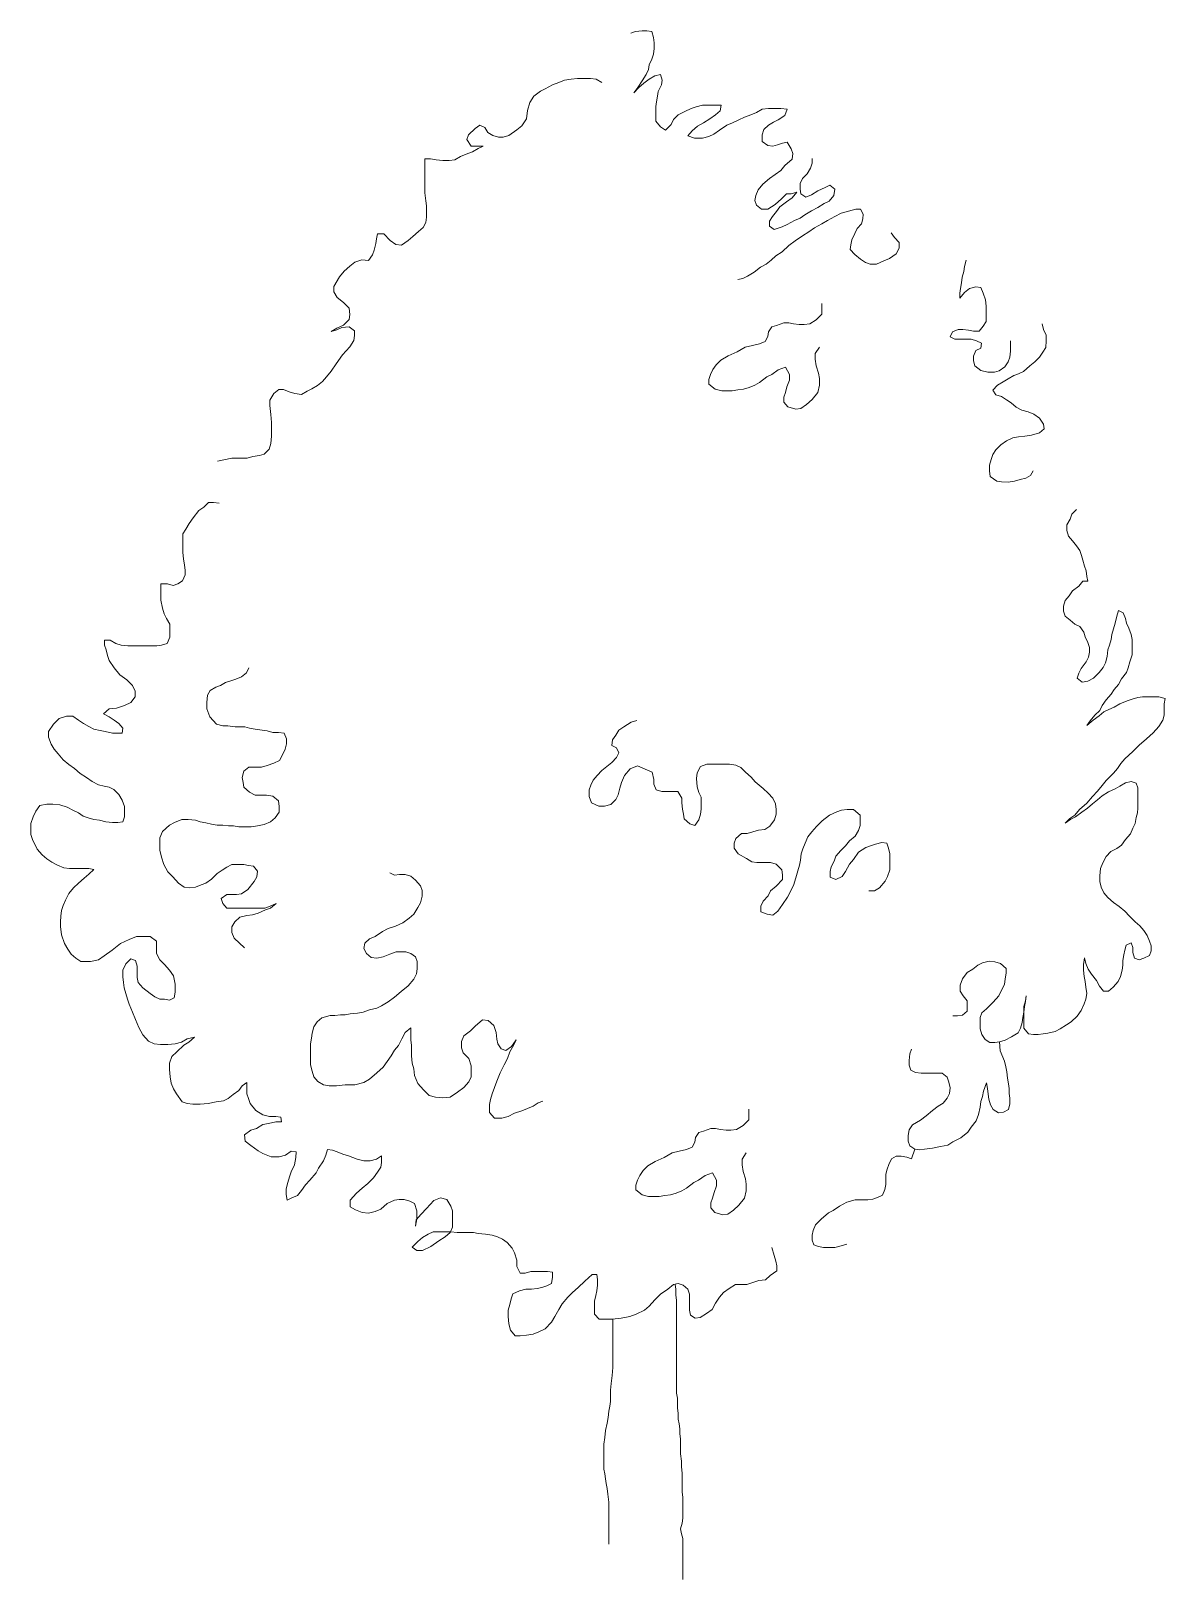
# Model space of a CAD drawing. Header units: millimetres. Extents: x -19 to 261, y -91 to 25.
# Drawn here: x 240.035 to 241.526, y 1.419 to 3.445 of the extents above; entities that cross this region are included whole.
import ezdxf

# ---------------------------------------------------------------- set-up
doc = ezdxf.new("R2010")
doc.units = ezdxf.units.MM
doc.layers.add('XR$3$STANDARD_1', color=7, linetype='Continuous', lineweight=18, true_color=0x000000)

msp = doc.modelspace()

# ---------------------------------------------------------------- linework, layer by layer
at = {"layer": 'XR$3$STANDARD_1', "color": 5, "lineweight": 5, "true_color": 0x0000ff}
for points in [[(240.8235, 3.4422), (240.8299, 3.4443), (240.8384, 3.4453), (240.8447, 3.4453), (240.8511, 3.4443), (240.8532, 3.4368), (240.8543, 3.4294), (240.8543, 3.422), (240.8532, 3.4146), (240.8511, 3.4082), (240.8479, 3.4008), (240.8468, 3.3944), (240.8436, 3.3881), (240.8383, 3.3796), (240.833, 3.3711), (240.8277, 3.3637), (240.8341, 3.3711), (240.8405, 3.3764), (240.8479, 3.3817), (240.8553, 3.386), (240.8627, 3.3881), (240.8648, 3.3807), (240.8638, 3.3743), (240.8595, 3.3658), (240.8585, 3.3595), (240.8574, 3.352), (240.8563, 3.3457), (240.8563, 3.3393), (240.8563, 3.333), (240.8563, 3.3266), (240.8627, 3.3192), (240.869, 3.3149), (240.8765, 3.3223), (240.8796, 3.3287), (240.886, 3.3351), (240.8945, 3.3393), (240.903, 3.3435), (240.9093, 3.3456), (240.9178, 3.3478), (240.9242, 3.3477), (240.9358, 3.3477), (240.9422, 3.3477), (240.9411, 3.3403), (240.9348, 3.335), (240.9273, 3.3297), (240.9189, 3.3244), (240.9114, 3.3202), (240.904, 3.3138), (240.8987, 3.3075), (240.9072, 3.3043), (240.9178, 3.3043), (240.9263, 3.3064), (240.9326, 3.3096), (240.94, 3.3149), (240.9496, 3.3212), (240.957, 3.3244), (240.9655, 3.3286), (240.9729, 3.3318), (240.9814, 3.335), (240.9888, 3.3382), (240.9962, 3.3424), (241.0047, 3.3435), (241.0122, 3.3434), (241.0206, 3.3434), (241.0291, 3.3424), (241.0259, 3.3339), (241.0174, 3.3286), (241.0111, 3.3254), (241.0047, 3.3212), (240.9984, 3.3159), (240.9962, 3.3085), (240.9962, 3.3), (241.0036, 3.2947), (241.01, 3.2936), (241.0164, 3.2957), (241.0227, 3.2979), (241.0291, 3.2989), (241.0344, 3.2904), (241.0365, 3.2841), (241.0354, 3.2767), (241.0259, 3.2682), (241.0206, 3.2618), (241.0131, 3.2565), (241.0057, 3.2512), (240.9972, 3.2438), (240.9909, 3.2364), (240.9877, 3.229), (240.9866, 3.2226), (240.9887, 3.2163), (240.9951, 3.211), (241.0036, 3.211), (241.0131, 3.2173), (241.0216, 3.2247), (241.028, 3.2311), (241.0343, 3.2311), (241.0418, 3.2332), (241.0354, 3.2258), (241.028, 3.2205), (241.0195, 3.2141), (241.0152, 3.2078), (241.0099, 3.2014), (241.0057, 3.1951), (241.0057, 3.1887), (241.012, 3.1844), (241.0226, 3.1876), (241.029, 3.1908), (241.0385, 3.1961), (241.046, 3.1993), (241.0523, 3.2035), (241.0608, 3.2088), (241.0693, 3.213), (241.0778, 3.2183), (241.0841, 3.2215), (241.0905, 3.2289), (241.0916, 3.2374), (241.0852, 3.2427), (241.0789, 3.2395), (241.0693, 3.2353), (241.0608, 3.23), (241.0534, 3.2268), (241.0471, 3.2311), (241.046, 3.2374), (241.046, 3.2448), (241.0492, 3.2512), (241.0555, 3.2576), (241.0598, 3.265), (241.0619, 3.2713), (241.0619, 3.2777)], [(240.2804, 2.8797), (240.2995, 2.8839), (240.308, 2.8839), (240.3196, 2.8839), (240.3271, 2.886), (240.3355, 2.8871), (240.3419, 2.8892), (240.3483, 2.8955), (240.3504, 2.903), (240.3515, 2.9125), (240.3515, 2.921), (240.3515, 2.9305), (240.3504, 2.9411), (240.3494, 2.9528), (240.3494, 2.9602), (240.3547, 2.9687), (240.361, 2.974), (240.3674, 2.974), (240.3748, 2.9708), (240.3822, 2.9687), (240.3907, 2.9676), (240.3981, 2.9718), (240.4045, 2.975), (240.4119, 2.9792), (240.4183, 2.9845), (240.4236, 2.9909), (240.43, 2.9983), (240.4363, 3.0078), (240.4448, 3.0195), (240.4544, 3.0301), (240.4597, 3.0386), (240.4607, 3.0449), (240.4607, 3.0513), (240.4533, 3.0566), (240.4438, 3.0555), (240.4374, 3.0524), (240.43, 3.0502), (240.4374, 3.0545), (240.4459, 3.0587), (240.4533, 3.0661), (240.4544, 3.0725), (240.4533, 3.081), (240.4459, 3.0884), (240.4375, 3.0948), (240.4332, 3.1022), (240.4332, 3.1096), (240.4407, 3.1223), (240.447, 3.1297), (240.4544, 3.1361), (240.4608, 3.1414), (240.4703, 3.1446), (240.4788, 3.1435), (240.4841, 3.1509), (240.4863, 3.1573), (240.4884, 3.1657), (240.4894, 3.1721), (240.4905, 3.1785), (240.499, 3.1785), (240.5075, 3.17), (240.5149, 3.1647), (240.5223, 3.1636), (240.5308, 3.17), (240.5372, 3.1752), (240.5446, 3.1816), (240.5509, 3.1869), (240.5541, 3.1933), (240.5552, 3.2007), (240.5552, 3.2081), (240.5552, 3.2155), (240.5541, 3.2219), (240.5531, 3.2325), (240.5531, 3.2431), (240.5531, 3.2537), (240.5531, 3.2622), (240.5531, 3.2706), (240.5531, 3.277), (240.5605, 3.277), (240.568, 3.2759), (240.5764, 3.2749), (240.5849, 3.2749), (240.5923, 3.2759), (240.5998, 3.2801), (240.6072, 3.2833), (240.6157, 3.2865), (240.6231, 3.2907), (240.6295, 3.2939), (240.6231, 3.2939), (240.6136, 3.2939), (240.6083, 3.3024), (240.6104, 3.3088), (240.6189, 3.3172), (240.6252, 3.3215), (240.6316, 3.3183), (240.6358, 3.3119), (240.6422, 3.3077), (240.6496, 3.3055), (240.656, 3.3055), (240.6634, 3.3077), (240.674, 3.3151), (240.6804, 3.3204), (240.6867, 3.3299), (240.6878, 3.3405), (240.691, 3.3511), (240.6963, 3.3596), (240.7048, 3.3659), (240.7111, 3.3691), (240.7207, 3.3744), (240.7292, 3.3776), (240.7366, 3.3807), (240.7451, 3.3818), (240.7535, 3.3829), (240.762, 3.3828), (240.7705, 3.3828), (240.7779, 3.3818), (240.7853, 3.3775)], [(240.9643, 3.1188), (240.9707, 3.1198), (240.977, 3.123), (240.9855, 3.1283), (240.994, 3.1346), (241.0014, 3.1389), (241.0078, 3.1442), (241.0141, 3.1495), (241.0226, 3.1548), (241.0311, 3.1632), (241.0396, 3.1696), (241.0491, 3.1759), (241.0576, 3.1812), (241.065, 3.1865), (241.0746, 3.1918), (241.082, 3.1961), (241.0915, 3.2014), (241.1, 3.2056), (241.1191, 3.2109), (241.1255, 3.2109), (241.1287, 3.2045), (241.1286, 3.1981), (241.1265, 3.1918), (241.1212, 3.1854), (241.118, 3.1791), (241.1138, 3.1706), (241.1127, 3.1642), (241.1117, 3.1579), (241.118, 3.1515), (241.1254, 3.1451), (241.1318, 3.1409), (241.1381, 3.1388), (241.1466, 3.1388), (241.1562, 3.143), (241.1636, 3.1462), (241.1721, 3.1525), (241.1763, 3.1599), (241.1763, 3.1674), (241.17, 3.1737), (241.1657, 3.1801)], [(241.2643, 3.144), (241.2622, 3.1355), (241.2611, 3.1291), (241.259, 3.1217), (241.2579, 3.1143), (241.2568, 3.1069), (241.2558, 3.1005), (241.2558, 3.0942), (241.2621, 3.1016), (241.2685, 3.1069), (241.277, 3.109), (241.2833, 3.1079), (241.2865, 3.1005), (241.2897, 3.092), (241.2907, 3.0835), (241.2907, 3.0772), (241.2907, 3.0698), (241.2907, 3.0634), (241.2865, 3.0571), (241.2812, 3.0507), (241.2738, 3.0507), (241.2674, 3.0518), (241.26, 3.0528), (241.2536, 3.0528), (241.2462, 3.0497), (241.243, 3.0433), (241.2494, 3.0401), (241.2568, 3.0401), (241.2642, 3.0401), (241.2706, 3.0401), (241.278, 3.038), (241.2843, 3.0348), (241.2833, 3.0284), (241.2769, 3.0253), (241.2737, 3.0178), (241.2737, 3.0115), (241.2758, 3.0051), (241.2833, 2.9988), (241.2928, 2.9966), (241.3013, 2.9966), (241.3076, 2.9987), (241.3151, 3.004), (241.3193, 3.0104), (241.3214, 3.0167), (241.3225, 3.0242), (241.3225, 3.0305), (241.3225, 3.0379)], [(241.0745, 3.0869), (241.0745, 3.0805), (241.0745, 3.0731), (241.0671, 3.0657), (241.0586, 3.0604), (241.0512, 3.0593), (241.0448, 3.0593), (241.0374, 3.0604), (241.031, 3.0615), (241.0247, 3.0615), (241.0151, 3.0583), (241.0088, 3.0562), (241.0045, 3.0498), (241.0035, 3.0435), (241.0003, 3.0371), (240.9928, 3.0339), (240.9833, 3.0318), (240.9738, 3.0297), (240.9632, 3.0234), (240.9515, 3.0181), (240.942, 3.0128), (240.9356, 3.0064), (240.9313, 3.0001), (240.9282, 2.9937), (240.926, 2.9873), (240.926, 2.981), (240.9345, 2.9746), (240.943, 2.9725), (240.9493, 2.9725), (240.9568, 2.9725), (240.9642, 2.9735), (240.9716, 2.9746), (240.979, 2.9767), (240.9865, 2.9799), (240.9928, 2.9831), (241.0024, 2.9905), (241.0087, 2.9936), (241.0172, 3), (241.0267, 3.0032), (241.032, 2.9936), (241.032, 2.9862), (241.0288, 2.9777), (241.0267, 2.9703), (241.0246, 2.964), (241.0246, 2.9576), (241.0299, 2.9512), (241.0405, 2.948), (241.0468, 2.9491), (241.0543, 2.9544), (241.0617, 2.9608), (241.0691, 2.9703), (241.0713, 2.9798), (241.0713, 2.9883), (241.0702, 2.9957), (241.067, 3.0053), (241.066, 3.0137), (241.066, 3.0212), (241.0713, 3.0296)], [(241.3639, 3.0602), (241.366, 3.0528), (241.3692, 3.0453), (241.3692, 3.0379), (241.3691, 3.0294), (241.3649, 3.0231), (241.3607, 3.0167), (241.3543, 3.0104), (241.3479, 3.0051), (241.3394, 2.9977), (241.3331, 2.9945), (241.3267, 2.9924), (241.3193, 2.9881), (241.3129, 2.9839), (241.3055, 2.9797), (241.2991, 2.9733), (241.3034, 2.9669), (241.3108, 2.9648), (241.3172, 2.9606), (241.3235, 2.9563), (241.3299, 2.951), (241.3373, 2.9468), (241.3458, 2.9446), (241.3532, 2.9415), (241.3606, 2.9362), (241.3659, 2.9287), (241.3669, 2.9224), (241.3606, 2.9171), (241.35, 2.9139), (241.3415, 2.9129), (241.333, 2.9118), (241.3256, 2.9107), (241.3171, 2.9065), (241.3097, 2.9012), (241.3033, 2.8949), (241.2991, 2.8885), (241.297, 2.8821), (241.2948, 2.8747), (241.2948, 2.8673), (241.2959, 2.8599), (241.3044, 2.8535), (241.3107, 2.8525), (241.3192, 2.8524), (241.3277, 2.8535), (241.3351, 2.8556), (241.3425, 2.8577), (241.3489, 2.8609), (241.3521, 2.8673)], [(241.009, 1.8467), (241.0121, 1.8361), (241.0142, 1.8287), (241.0153, 1.8223), (241.0153, 1.816), (241.0068, 1.8096), (241.0005, 1.8043), (240.992, 1.8033), (240.9824, 1.8001), (240.9761, 1.798), (240.9676, 1.798), (240.9612, 1.798), (240.9527, 1.7927), (240.9453, 1.7874), (240.94, 1.7811), (240.9347, 1.7736), (240.9305, 1.7652), (240.923, 1.7599), (240.9146, 1.7546), (240.9082, 1.7535), (240.9018, 1.7578), (240.9008, 1.7641), (240.9008, 1.7705), (240.9008, 1.7779), (240.9008, 1.7853), (240.8987, 1.7917), (240.8923, 1.797), (240.886, 1.7991), (240.8796, 1.7981), (240.8722, 1.7917), (240.8626, 1.7854), (240.8552, 1.7779), (240.8478, 1.7695), (240.8414, 1.7642), (240.8308, 1.7589), (240.8223, 1.7557), (240.8107, 1.7536), (240.799, 1.7525), (240.7884, 1.7525), (240.7821, 1.7526), (240.7757, 1.7589), (240.7757, 1.7695), (240.7757, 1.7759), (240.7778, 1.7833), (240.7789, 1.7897), (240.78, 1.7971), (240.78, 1.8045), (240.7789, 1.8109), (240.7726, 1.8109), (240.763, 1.8024), (240.7545, 1.7939), (240.7471, 1.7876), (240.7407, 1.7812), (240.7333, 1.7727), (240.7291, 1.7653), (240.7238, 1.7558), (240.7195, 1.7484), (240.711, 1.7399), (240.7025, 1.7356), (240.6951, 1.7325), (240.6866, 1.7314), (240.6782, 1.7304), (240.6718, 1.7304), (240.6654, 1.7378), (240.6633, 1.7463), (240.6623, 1.7558), (240.6623, 1.7643), (240.6644, 1.7717), (240.6665, 1.7791), (240.6687, 1.7855), (240.6771, 1.7897), (240.6856, 1.7918), (240.693, 1.7918), (240.7005, 1.7929), (240.7068, 1.7939), (240.7132, 1.7961), (240.7195, 1.7992), (240.7206, 1.8077), (240.7206, 1.8141), (240.7143, 1.8151), (240.7047, 1.8151), (240.6984, 1.8152), (240.692, 1.8152), (240.6846, 1.813), (240.6782, 1.813), (240.674, 1.8215), (240.674, 1.83), (240.6708, 1.8396), (240.6676, 1.8459), (240.6613, 1.8533), (240.6549, 1.8576), (240.6486, 1.8608), (240.6412, 1.8629), (240.6327, 1.864), (240.6231, 1.865), (240.6168, 1.8661), (240.6094, 1.8661), (240.603, 1.8661), (240.5956, 1.8661), (240.5871, 1.8672), (240.5786, 1.8672), (240.5712, 1.8672), (240.5638, 1.8672), (240.5574, 1.864), (240.55, 1.8598), (240.5436, 1.8545), (240.5362, 1.8471), (240.5426, 1.8428), (240.55, 1.8428), (240.5606, 1.8481), (240.5712, 1.8555), (240.5797, 1.8608), (240.586, 1.8661), (240.5892, 1.8735), (240.5892, 1.8799), (240.5892, 1.8873), (240.5892, 1.8947), (240.5871, 1.9011), (240.5818, 1.9096), (240.5733, 1.9117), (240.5649, 1.9085), (240.5553, 1.8979), (240.5479, 1.8905), (240.5415, 1.8831), (240.5405, 1.8746), (240.5426, 1.8842), (240.5426, 1.8948), (240.5394, 1.9043), (240.5331, 1.9075), (240.5256, 1.9096), (240.5193, 1.9096), (240.5129, 1.9086), (240.5034, 1.9043), (240.4949, 1.8969), (240.4875, 1.8937), (240.479, 1.8916), (240.4705, 1.8927), (240.462, 1.8959), (240.4546, 1.9001), (240.4546, 1.9086), (240.4631, 1.9181), (240.4705, 1.9245), (240.478, 1.9308), (240.4854, 1.9383), (240.4907, 1.9457), (240.4949, 1.952), (240.496, 1.9584), (240.496, 1.9669), (240.4896, 1.9626), (240.4812, 1.9605), (240.4727, 1.9605), (240.4642, 1.9627), (240.4525, 1.9669), (240.4451, 1.969), (240.4377, 1.9722), (240.4314, 1.9743), (240.425, 1.9754), (240.4229, 1.968), (240.4197, 1.9606), (240.4133, 1.951), (240.4101, 1.9447), (240.4016, 1.9351), (240.3963, 1.9288), (240.391, 1.9214), (240.3857, 1.915), (240.3783, 1.9118), (240.3719, 1.9087), (240.3709, 1.9161), (240.3709, 1.9235), (240.373, 1.932), (240.3751, 1.9394), (240.3773, 1.9458), (240.3815, 1.9553), (240.3836, 1.9648), (240.3837, 1.9723), (240.3773, 1.9733), (240.3699, 1.968), (240.3614, 1.9659), (240.3508, 1.9659), (240.3402, 1.9702), (240.3338, 1.9734), (240.3243, 1.9808), (240.3169, 1.9861), (240.3158, 1.9946), (240.3243, 2.0009), (240.3317, 2.003), (240.3402, 2.0083), (240.3476, 2.0094), (240.3572, 2.0115), (240.3646, 2.0115), (240.3635, 2.0179), (240.3572, 2.0189), (240.3487, 2.0189), (240.3402, 2.021), (240.3307, 2.0264), (240.3233, 2.0359), (240.3212, 2.0423), (240.319, 2.0486), (240.3191, 2.055), (240.3191, 2.0635), (240.3127, 2.0592), (240.3084, 2.0529), (240.301, 2.0476), (240.2947, 2.0423), (240.2883, 2.0391), (240.2788, 2.0381), (240.2682, 2.0359), (240.2576, 2.0349), (240.248, 2.0349), (240.2406, 2.036), (240.2342, 2.0381), (240.2268, 2.0487), (240.2226, 2.0551), (240.2194, 2.0625), (240.2184, 2.071), (240.2173, 2.0805), (240.2173, 2.089), (240.2205, 2.0975), (240.2269, 2.1038), (240.2364, 2.1123), (240.2428, 2.1165), (240.2502, 2.1229), (240.2407, 2.1208), (240.2332, 2.1165), (240.2248, 2.1144), (240.2152, 2.1134), (240.2057, 2.1134), (240.1972, 2.1144), (240.1898, 2.1176), (240.1824, 2.1261), (240.1771, 2.1356), (240.1728, 2.1462), (240.1686, 2.1558), (240.1644, 2.1664), (240.1623, 2.1728), (240.1601, 2.1802), (240.158, 2.1876), (240.157, 2.195), (240.1559, 2.2024), (240.1559, 2.2109), (240.1602, 2.2194), (240.1665, 2.2258), (240.1729, 2.2236), (240.175, 2.2162), (240.175, 2.2098), (240.175, 2.2014), (240.1761, 2.195), (240.1824, 2.1876), (240.1919, 2.1802), (240.1983, 2.1759), (240.2047, 2.1727), (240.211, 2.1727), (240.2174, 2.1717), (240.2237, 2.1748), (240.2248, 2.1822), (240.2248, 2.1928), (240.2227, 2.2035), (240.2174, 2.2109), (240.211, 2.2183), (240.2047, 2.2247), (240.2005, 2.2331), (240.2005, 2.2406), (240.2005, 2.249), (240.192, 2.2554), (240.1835, 2.2554), (240.174, 2.2554), (240.1644, 2.2512), (240.1528, 2.2459), (240.1422, 2.2374), (240.1316, 2.23), (240.1241, 2.2247), (240.1135, 2.2226), (240.1072, 2.2226), (240.1008, 2.2226), (240.0945, 2.2269), (240.0881, 2.2322), (240.0839, 2.2385), (240.0796, 2.246), (240.0754, 2.2576), (240.0743, 2.2682), (240.0743, 2.2746), (240.0744, 2.282), (240.0754, 2.2894), (240.0775, 2.2958), (240.0807, 2.3032), (240.085, 2.3117), (240.0913, 2.3191), (240.0977, 2.3254), (240.1051, 2.3318), (240.1115, 2.3371), (240.1179, 2.3434), (240.1115, 2.3445), (240.102, 2.3445), (240.0945, 2.3445), (240.0861, 2.3445), (240.0786, 2.3456), (240.0702, 2.3488), (240.0627, 2.353), (240.0564, 2.3573), (240.05, 2.3626), (240.0437, 2.37), (240.0373, 2.3827), (240.0352, 2.3891), (240.0352, 2.3954), (240.0352, 2.4039), (240.0384, 2.4124), (240.0416, 2.4198), (240.0469, 2.4272), (240.0564, 2.4293), (240.0639, 2.4293), (240.0734, 2.4283), (240.0829, 2.4251), (240.0914, 2.4208), (240.0978, 2.4177), (240.1041, 2.4134), (240.1105, 2.4113), (240.1179, 2.4092), (240.1253, 2.4081), (240.1338, 2.406), (240.1423, 2.4049), (240.1497, 2.4049), (240.1561, 2.406), (240.1582, 2.4123), (240.1582, 2.4187), (240.1582, 2.4261), (240.155, 2.4346), (240.1508, 2.442), (240.1444, 2.4484), (240.1381, 2.4516), (240.1317, 2.4526), (240.1243, 2.4547), (240.1158, 2.459), (240.1084, 2.4643), (240.0999, 2.4696), (240.0925, 2.476), (240.0851, 2.4813), (240.0777, 2.4876), (240.0713, 2.4951), (240.066, 2.5014), (240.0618, 2.5078), (240.0586, 2.5173), (240.0586, 2.5247), (240.065, 2.5343), (240.0724, 2.5417), (240.082, 2.5449), (240.0904, 2.5449), (240.0979, 2.5396), (240.1042, 2.5353), (240.1116, 2.5311), (240.118, 2.5279), (240.1265, 2.5258), (240.1328, 2.5247), (240.1424, 2.5226), (240.1487, 2.5226), (240.1551, 2.5226), (240.1561, 2.5289), (240.1509, 2.5353), (240.1445, 2.5395), (240.1381, 2.5438), (240.1307, 2.548), (240.1381, 2.5544), (240.1477, 2.5554), (240.1583, 2.5586), (240.1668, 2.5628), (240.1721, 2.5702), (240.1721, 2.5777), (240.1689, 2.5851), (240.1615, 2.5925), (240.152, 2.5989), (240.1445, 2.6084), (240.1382, 2.618), (240.1361, 2.6243), (240.134, 2.6318), (240.1318, 2.6381), (240.1319, 2.6445), (240.1393, 2.6445), (240.1467, 2.6402), (240.1541, 2.6381), (240.1626, 2.637), (240.1721, 2.637), (240.1817, 2.637), (240.1923, 2.637), (240.2007, 2.637), (240.2071, 2.6381), (240.2145, 2.6402), (240.2177, 2.6487), (240.2177, 2.6571), (240.2177, 2.6656), (240.2135, 2.673), (240.2103, 2.6794), (240.2082, 2.6868), (240.2061, 2.6974), (240.2061, 2.7048), (240.2061, 2.7123), (240.2061, 2.7186), (240.2146, 2.7186), (240.222, 2.7165), (240.2284, 2.7186), (240.2347, 2.7228), (240.2379, 2.7303), (240.2379, 2.7366), (240.2369, 2.743), (240.2358, 2.7515), (240.2348, 2.7599), (240.2348, 2.7674), (240.2348, 2.7748), (240.2348, 2.7843), (240.239, 2.7907), (240.2433, 2.7981), (240.2486, 2.8055), (240.256, 2.815), (240.2624, 2.8193), (240.2687, 2.8256), (240.2751, 2.8256), (240.2825, 2.8246)], [(241.4093, 2.8163), (241.4029, 2.81), (241.4008, 2.8036), (241.3965, 2.7962), (241.3965, 2.7888), (241.3986, 2.7814), (241.4039, 2.775), (241.4092, 2.7686), (241.4135, 2.7623), (241.4156, 2.7559), (241.4177, 2.7496), (241.4198, 2.7421), (241.4219, 2.7358), (241.423, 2.7284), (241.424, 2.722), (241.4177, 2.722), (241.4124, 2.7156), (241.4039, 2.7093), (241.3997, 2.7029), (241.3943, 2.6966), (241.3922, 2.6892), (241.3922, 2.6828), (241.3943, 2.6764), (241.4007, 2.6711), (241.407, 2.6658), (241.4134, 2.6626), (241.4187, 2.6552), (241.4208, 2.6489), (241.424, 2.6414), (241.4261, 2.6351), (241.4261, 2.6287), (241.425, 2.6224), (241.4219, 2.616), (241.4155, 2.6075), (241.4123, 2.6012), (241.4102, 2.5948), (241.4165, 2.5895), (241.424, 2.5906), (241.4314, 2.5948), (241.4388, 2.6022), (241.4441, 2.6086), (241.4473, 2.6149), (241.4494, 2.6234), (241.4505, 2.6319), (241.4526, 2.6382), (241.4547, 2.6457), (241.4558, 2.652), (241.4579, 2.6594), (241.46, 2.6668), (241.4622, 2.6764), (241.4643, 2.6838), (241.4707, 2.6806), (241.4738, 2.6732), (241.4749, 2.6668), (241.4781, 2.6605), (241.4812, 2.652), (241.4823, 2.6456), (241.4823, 2.6393), (241.4823, 2.6329), (241.4823, 2.6255), (241.4791, 2.616), (241.477, 2.6085), (241.4748, 2.6022), (241.4685, 2.5937), (241.4642, 2.5863), (241.4589, 2.5799), (241.4547, 2.5736), (241.4483, 2.5662), (241.443, 2.5587), (241.4398, 2.5524), (241.4335, 2.546), (241.4271, 2.5386), (241.4229, 2.5323), (241.4313, 2.5397), (241.4388, 2.545), (241.4451, 2.5503), (241.4515, 2.5534), (241.4589, 2.5566), (241.4663, 2.5608), (241.4759, 2.5651), (241.4822, 2.5672), (241.4897, 2.5693), (241.496, 2.5704), (241.5024, 2.5704), (241.5098, 2.5704), (241.5172, 2.5703), (241.5257, 2.5682), (241.5246, 2.5608), (241.5246, 2.5534), (241.5246, 2.546), (241.5225, 2.5396), (241.5172, 2.5311), (241.5098, 2.5227), (241.5013, 2.5152), (241.4917, 2.5068), (241.4832, 2.4983), (241.4726, 2.4888), (241.4673, 2.4824), (241.4631, 2.476), (241.4578, 2.4697), (241.4482, 2.4602), (241.4429, 2.4538), (241.4366, 2.4464), (241.4302, 2.439), (241.4228, 2.4305), (241.4132, 2.422), (241.4069, 2.4146), (241.4005, 2.4104), (241.3941, 2.404), (241.4016, 2.4093), (241.4079, 2.4125), (241.4164, 2.4188), (241.4238, 2.4241), (241.4302, 2.4294), (241.4366, 2.4347), (241.4429, 2.44), (241.4514, 2.4453), (241.4599, 2.4495), (241.4663, 2.4527), (241.4737, 2.457), (241.4811, 2.4591), (241.4875, 2.4569), (241.4896, 2.4506), (241.4896, 2.4432), (241.4896, 2.4368), (241.4896, 2.4304), (241.4896, 2.4241), (241.4895, 2.4177), (241.4874, 2.4114), (241.4864, 2.4039), (241.4832, 2.3976), (241.48, 2.3902), (241.4736, 2.3828), (241.4683, 2.3753), (241.462, 2.3711), (241.4545, 2.3669), (241.4482, 2.3605), (241.4439, 2.352), (241.4407, 2.3446), (241.4397, 2.3351), (241.4397, 2.3277), (241.4418, 2.3202), (241.445, 2.3128), (241.4502, 2.3065), (241.4577, 2.3001), (241.4651, 2.2948), (241.4725, 2.2884), (241.4789, 2.2821), (241.4863, 2.2746), (241.4926, 2.2693), (241.4979, 2.263), (241.5022, 2.2566), (241.5053, 2.2492), (241.5074, 2.2428), (241.5074, 2.2365), (241.5053, 2.2301), (241.4979, 2.2269), (241.4915, 2.2248), (241.4852, 2.2269), (241.4831, 2.2344), (241.4831, 2.2407), (241.4809, 2.2471), (241.4746, 2.2439), (241.4725, 2.2375), (241.4714, 2.2312), (241.4703, 2.2238), (241.4703, 2.2174), (241.4693, 2.211), (241.4671, 2.2026), (241.464, 2.1962), (241.4576, 2.1888), (241.4512, 2.1835), (241.4449, 2.1835), (241.4396, 2.1899), (241.4353, 2.1973), (241.429, 2.2058), (241.4247, 2.2121), (241.4216, 2.2196), (241.4195, 2.227), (241.4184, 2.2185), (241.4184, 2.2111), (241.4194, 2.2026), (241.4205, 2.1962), (241.4215, 2.1888), (241.4226, 2.1803), (241.4215, 2.1729), (241.4194, 2.1666), (241.4152, 2.1581), (241.4099, 2.1507), (241.4024, 2.1432), (241.3961, 2.139), (241.3876, 2.1337), (241.3812, 2.1305), (241.3717, 2.1284), (241.3653, 2.1274), (241.359, 2.1263), (241.3526, 2.1263), (241.3462, 2.1274), (241.3399, 2.1348), (241.3399, 2.1412), (241.3399, 2.1486), (241.3399, 2.156), (241.3399, 2.1634), (241.342, 2.1709), (241.3431, 2.1772), (241.342, 2.1698), (241.341, 2.1634), (241.3399, 2.156), (241.3388, 2.1486), (241.3378, 2.1422), (241.3356, 2.1348), (241.3325, 2.1285), (241.324, 2.1232), (241.3155, 2.1189), (241.3081, 2.1168), (241.3017, 2.1158), (241.2954, 2.1158), (241.289, 2.12), (241.2848, 2.1264), (241.2826, 2.1338), (241.2827, 2.1412), (241.2827, 2.1486), (241.2848, 2.155), (241.2911, 2.1603), (241.2996, 2.1688), (241.3071, 2.1772), (241.3113, 2.1857), (241.3145, 2.1921), (241.3156, 2.1995), (241.3166, 2.2069), (241.3166, 2.2133), (241.3092, 2.2196), (241.3018, 2.2218), (241.2944, 2.2228), (241.2859, 2.2207), (241.2795, 2.2175), (241.2732, 2.2122), (241.2657, 2.208), (241.2594, 2.1995), (241.2562, 2.1911), (241.2562, 2.1836), (241.2604, 2.1773), (241.2657, 2.1709), (241.2657, 2.1635), (241.2657, 2.1571), (241.2593, 2.1518), (241.253, 2.1508), (241.2466, 2.1508)], [(240.316, 2.2405), (240.3022, 2.2532), (240.2991, 2.2606), (240.2991, 2.2681), (240.3033, 2.2744), (240.3097, 2.2808), (240.3192, 2.2829), (240.3266, 2.2839), (240.3341, 2.2861), (240.3436, 2.2903), (240.35, 2.2924), (240.3574, 2.2988), (240.3489, 2.2945), (240.3425, 2.2924), (240.3362, 2.2924), (240.3266, 2.2924), (240.3192, 2.2924), (240.3129, 2.2924), (240.3065, 2.2924), (240.2991, 2.2924), (240.2927, 2.2924), (240.2874, 2.2988), (240.2853, 2.3052), (240.2927, 2.3105), (240.2991, 2.3105), (240.3055, 2.3105), (240.3118, 2.3115), (240.3203, 2.3168), (240.3288, 2.3274), (240.332, 2.3338), (240.333, 2.3412), (240.3277, 2.3475), (240.3214, 2.3486), (240.315, 2.3497), (240.3087, 2.3497), (240.2991, 2.3497), (240.2928, 2.3465), (240.2864, 2.3423), (240.28, 2.338), (240.2726, 2.3306), (240.2652, 2.3253), (240.2588, 2.3232), (240.2514, 2.32), (240.244, 2.319), (240.2366, 2.32), (240.2291, 2.3253), (240.2217, 2.3338), (240.2154, 2.3402), (240.2101, 2.3497), (240.2069, 2.3593), (240.2048, 2.3688), (240.2048, 2.3773), (240.2048, 2.3847), (240.208, 2.3932), (240.2175, 2.4017), (240.2239, 2.4049), (240.2334, 2.4091), (240.2419, 2.4091), (240.2515, 2.408), (240.2578, 2.4059), (240.2652, 2.4048), (240.2727, 2.4027), (240.2801, 2.4016), (240.2875, 2.4016), (240.2949, 2.4006), (240.3013, 2.4006), (240.3087, 2.3995), (240.3161, 2.3995), (240.3246, 2.3995), (240.3331, 2.4005), (240.3416, 2.4026), (240.35, 2.4058), (240.3564, 2.4111), (240.3617, 2.4185), (240.3617, 2.426), (240.3607, 2.4334), (240.3532, 2.4397), (240.3448, 2.4408), (240.3363, 2.4408), (240.3299, 2.4408), (240.3225, 2.4451), (240.3151, 2.4514), (240.314, 2.4578), (240.313, 2.4641), (240.3151, 2.4726), (240.3215, 2.4779), (240.33, 2.4779), (240.3384, 2.4779), (240.3459, 2.48), (240.3543, 2.4832), (240.3618, 2.4864), (240.366, 2.4938), (240.3692, 2.5012), (240.3713, 2.5086), (240.3713, 2.515), (240.3681, 2.5224), (240.3607, 2.5235), (240.3533, 2.5235), (240.3459, 2.5256), (240.3363, 2.5267), (240.33, 2.5277), (240.3226, 2.5288), (240.3162, 2.5309), (240.3099, 2.5309), (240.3035, 2.5309), (240.294, 2.532), (240.2876, 2.532), (240.2791, 2.5341), (240.2706, 2.5437), (240.2664, 2.5543), (240.2664, 2.5628), (240.2675, 2.5723), (240.2707, 2.5787), (240.2781, 2.5829), (240.2844, 2.585), (240.2908, 2.5892), (240.2982, 2.5914), (240.3046, 2.5935), (240.312, 2.5966), (240.3184, 2.6019), (240.3216, 2.6083)], [(240.8314, 2.539), (240.824, 2.5369), (240.8144, 2.5306), (240.808, 2.5263), (240.8038, 2.52), (240.7996, 2.5136), (240.7985, 2.5062), (240.8049, 2.503), (240.808, 2.4967), (240.8048, 2.4903), (240.7985, 2.4839), (240.7921, 2.4786), (240.7857, 2.4733), (240.7794, 2.467), (240.7741, 2.4606), (240.7709, 2.4543), (240.7688, 2.4479), (240.7688, 2.4394), (240.7719, 2.431), (240.7815, 2.4267), (240.7889, 2.4267), (240.7974, 2.4288), (240.8037, 2.4352), (240.8069, 2.4415), (240.8091, 2.45), (240.8112, 2.4574), (240.8154, 2.467), (240.8229, 2.4754), (240.8324, 2.4797), (240.8515, 2.4712), (240.8536, 2.4616), (240.8536, 2.4553), (240.8568, 2.4479), (240.8642, 2.4457), (240.8726, 2.4457), (240.879, 2.4457), (240.8854, 2.4457), (240.8907, 2.4372), (240.8907, 2.4309), (240.8917, 2.4224), (240.8928, 2.416), (240.8938, 2.4097), (240.9012, 2.4033), (240.9076, 2.4012), (240.9129, 2.4086), (240.915, 2.416), (240.9161, 2.4224), (240.9161, 2.4287), (240.9161, 2.4383), (240.9129, 2.4446), (240.9108, 2.4521), (240.9098, 2.4627), (240.9108, 2.4701), (240.9151, 2.4786), (240.9236, 2.4817), (240.932, 2.4817), (240.9426, 2.4817), (240.9532, 2.4817), (240.9617, 2.4806), (240.9681, 2.4775), (240.9744, 2.4711), (240.9818, 2.4647), (240.9871, 2.4584), (240.9977, 2.4499), (241.0041, 2.4435), (241.0104, 2.4371), (241.0136, 2.4297), (241.0147, 2.4223), (241.0147, 2.4159), (241.0125, 2.4085), (241.0062, 2.4001), (240.9998, 2.3958), (240.9913, 2.3948), (240.9839, 2.3926), (240.9765, 2.3905), (240.9691, 2.3905), (240.9616, 2.3842), (240.9595, 2.3778), (240.9595, 2.3715), (240.9648, 2.364), (240.9754, 2.3577), (240.9828, 2.3534), (240.9892, 2.3524), (240.9987, 2.3524), (241.0072, 2.3524), (241.0146, 2.3502), (241.022, 2.3428), (241.0231, 2.3364), (241.0231, 2.3301), (241.0146, 2.3216), (241.0072, 2.3153), (241.004, 2.3089), (240.9976, 2.3015), (240.9944, 2.2951), (240.9944, 2.2877), (241.0029, 2.2845), (241.0103, 2.2834), (241.0167, 2.2887), (241.0231, 2.2972), (241.0294, 2.3068), (241.0337, 2.3152), (241.0379, 2.3237), (241.0411, 2.3354), (241.0432, 2.3417), (241.0454, 2.3491), (241.0464, 2.3555), (241.0475, 2.364), (241.0496, 2.3703), (241.0528, 2.3778), (241.056, 2.3862), (241.0613, 2.3926), (241.0677, 2.4), (241.0751, 2.4074), (241.0846, 2.4148), (241.0942, 2.4191), (241.1005, 2.4212), (241.108, 2.4222), (241.1164, 2.4222), (241.1249, 2.4148), (241.1249, 2.4084), (241.1249, 2.401), (241.1228, 2.3947), (241.1185, 2.3873), (241.1111, 2.3809), (241.1058, 2.3745), (241.0994, 2.3682), (241.0931, 2.3608), (241.0909, 2.3544), (241.0867, 2.347), (241.0856, 2.3406), (241.0856, 2.3332), (241.093, 2.33), (241.1015, 2.3343), (241.1058, 2.3406), (241.1111, 2.3502), (241.1164, 2.3565), (241.1228, 2.366), (241.1323, 2.3724), (241.1387, 2.3745), (241.145, 2.3766), (241.1535, 2.3787), (241.1599, 2.3777), (241.162, 2.3713), (241.1641, 2.3639), (241.1641, 2.3554), (241.1641, 2.3491), (241.1641, 2.3427), (241.1609, 2.3342), (241.1577, 2.3279), (241.1503, 2.3194), (241.1439, 2.3152), (241.1365, 2.3152)], [(240.7081, 2.0388), (240.7017, 2.0367), (240.6953, 2.0325), (240.6879, 2.0293), (240.6805, 2.0261), (240.6709, 2.0229), (240.6625, 2.0187), (240.654, 2.0166), (240.6444, 2.0166), (240.6381, 2.024), (240.6381, 2.0346), (240.6392, 2.041), (240.6413, 2.0484), (240.6445, 2.0569), (240.6477, 2.0653), (240.6519, 2.0759), (240.6572, 2.0865), (240.6615, 2.095), (240.6646, 2.1035), (240.67, 2.113), (240.6731, 2.1194), (240.6668, 2.1109), (240.6593, 2.1056), (240.653, 2.1077), (240.6488, 2.1141), (240.6477, 2.1205), (240.6466, 2.1289), (240.6435, 2.1385), (240.6361, 2.1449), (240.6286, 2.1459), (240.6191, 2.1374), (240.6127, 2.1311), (240.6042, 2.1247), (240.6011, 2.1173), (240.601, 2.1088), (240.6032, 2.1025), (240.6106, 2.0951), (240.6138, 2.0855), (240.6137, 2.0781), (240.6137, 2.0707), (240.6106, 2.0643), (240.6042, 2.0569), (240.5957, 2.0505), (240.5862, 2.0442), (240.5766, 2.0431), (240.5671, 2.0442), (240.5586, 2.0463), (240.5512, 2.0538), (240.5438, 2.0622), (240.5395, 2.0728), (240.5385, 2.0813), (240.5364, 2.0887), (240.5353, 2.0983), (240.5353, 2.1057), (240.5353, 2.1121), (240.5343, 2.1195), (240.5343, 2.129), (240.5343, 2.1354), (240.5269, 2.129), (240.5226, 2.1206), (240.5184, 2.1121), (240.5131, 2.1057), (240.5088, 2.0983), (240.5035, 2.0909), (240.4982, 2.0835), (240.4897, 2.0761), (240.4802, 2.0676), (240.4728, 2.0634), (240.4611, 2.0602), (240.4484, 2.0602), (240.4367, 2.0591), (240.4272, 2.0591), (240.4198, 2.0602), (240.4123, 2.0645), (240.407, 2.0708), (240.4049, 2.0782), (240.4028, 2.0867), (240.4028, 2.0963), (240.4028, 2.1069), (240.4028, 2.1143), (240.4039, 2.1217), (240.405, 2.1281), (240.4071, 2.1365), (240.4113, 2.1429), (240.4177, 2.1482), (240.4283, 2.1514), (240.4347, 2.1514), (240.4421, 2.1524), (240.4484, 2.1524), (240.4548, 2.1535), (240.4643, 2.1545), (240.4718, 2.1556), (240.4802, 2.1587), (240.4898, 2.1609), (240.4961, 2.164), (240.5046, 2.1693), (240.5131, 2.1757), (240.5216, 2.1831), (240.5311, 2.1905), (240.5386, 2.199), (240.5418, 2.2064), (240.5428, 2.2128), (240.5428, 2.2223), (240.5407, 2.2287), (240.5344, 2.2329), (240.528, 2.235), (240.5216, 2.235), (240.5153, 2.235), (240.5068, 2.2319), (240.4983, 2.2287), (240.4898, 2.2266), (240.4824, 2.2276), (240.4761, 2.2329), (240.4729, 2.2393), (240.4739, 2.2467), (240.4803, 2.252), (240.4877, 2.2552), (240.4973, 2.2616), (240.5047, 2.2658), (240.5142, 2.269), (240.5238, 2.2732), (240.5323, 2.2795), (240.5386, 2.2848), (240.5439, 2.2933), (240.5471, 2.2997), (240.5493, 2.3082), (240.5493, 2.3156), (240.5471, 2.3219), (240.5408, 2.3294), (240.5344, 2.3347), (240.527, 2.3368), (240.5196, 2.3368), (240.5132, 2.3357), (240.5069, 2.3389)], [(241.3081, 2.1168), (241.3091, 2.1052), (241.3144, 2.0914), (241.3165, 2.0839), (241.3176, 2.0776), (241.3186, 2.0691), (241.3197, 2.0617), (241.3208, 2.0553), (241.3207, 2.049), (241.3218, 2.0426), (241.3218, 2.0352), (241.3197, 2.0278), (241.3133, 2.0246), (241.3069, 2.0235), (241.2995, 2.0278), (241.2964, 2.0341), (241.2942, 2.0416), (241.2932, 2.0479), (241.2921, 2.0553), (241.2911, 2.0628), (241.2868, 2.0522), (241.2858, 2.0448), (241.2836, 2.0384), (241.2826, 2.031), (241.2804, 2.0214), (241.2773, 2.013), (241.2709, 2.0045), (241.2666, 1.9981), (241.2571, 1.9907), (241.2465, 1.9854), (241.2401, 1.9812), (241.2306, 1.9791), (241.22, 1.977), (241.2094, 1.9759), (241.203, 1.9749), (241.1967, 1.9759), (241.1903, 1.9802), (241.1882, 1.9865), (241.1882, 1.9939), (241.1893, 2.0014), (241.1935, 2.0077), (241.2041, 2.0141), (241.2115, 2.0194), (241.22, 2.0268), (241.2275, 2.0321), (241.2338, 2.0363), (241.2391, 2.0427), (241.2423, 2.049), (241.2434, 2.0564), (241.2413, 2.0639), (241.2391, 2.0702), (241.2328, 2.0755), (241.2264, 2.0755), (241.2179, 2.0755), (241.2116, 2.0755), (241.2052, 2.0755), (241.1978, 2.0766), (241.1914, 2.0798), (241.1893, 2.0862), (241.1893, 2.0925), (241.1904, 2.101), (241.1925, 2.1074)], [(240.9785, 2.0282), (240.9785, 2.0218), (240.9785, 2.0144), (240.9711, 2.007), (240.9626, 2.0017), (240.9552, 2.0006), (240.9488, 2.0006), (240.9414, 2.0017), (240.935, 2.0028), (240.9287, 2.0028), (240.9191, 1.9996), (240.9128, 1.9975), (240.9085, 1.9911), (240.9075, 1.9848), (240.9043, 1.9784), (240.8969, 1.9752), (240.8873, 1.9731), (240.8778, 1.971), (240.8672, 1.9647), (240.8555, 1.9594), (240.846, 1.9541), (240.8396, 1.9477), (240.8354, 1.9414), (240.8322, 1.935), (240.83, 1.9286), (240.83, 1.9223), (240.8385, 1.9159), (240.847, 1.9138), (240.8534, 1.9138), (240.8608, 1.9138), (240.8682, 1.9148), (240.8756, 1.9159), (240.883, 1.918), (240.8905, 1.9212), (240.8968, 1.9244), (240.9064, 1.9318), (240.9127, 1.9349), (240.9212, 1.9413), (240.9308, 1.9445), (240.936, 1.9349), (240.936, 1.9275), (240.9329, 1.919), (240.9307, 1.9116), (240.9286, 1.9052), (240.9286, 1.8989), (240.9339, 1.8925), (240.9445, 1.8893), (240.9509, 1.8904), (240.9583, 1.8957), (240.9657, 1.902), (240.9731, 1.9116), (240.9753, 1.9211), (240.9753, 1.9296), (240.9742, 1.937), (240.971, 1.9466), (240.97, 1.955), (240.97, 1.9625), (240.9753, 1.9709)], [(241.1967, 1.9759), (241.1924, 1.9632), (241.1861, 1.9653), (241.1786, 1.9664), (241.1723, 1.9664), (241.1659, 1.9632), (241.1627, 1.9558), (241.1606, 1.9494), (241.1585, 1.9431), (241.1585, 1.9367), (241.1585, 1.9293), (241.1574, 1.9229), (241.1542, 1.9155), (241.1479, 1.9124), (241.1415, 1.9102), (241.1351, 1.9092), (241.1277, 1.9092), (241.1182, 1.9092), (241.1076, 1.906), (241.098, 1.9007), (241.0896, 1.8954), (241.0832, 1.8923), (241.0736, 1.8838), (241.0662, 1.8764), (241.063, 1.869), (241.062, 1.8626), (241.062, 1.8562), (241.0641, 1.8499), (241.0704, 1.8477), (241.0768, 1.8467), (241.0842, 1.8467), (241.0916, 1.8467), (241.1001, 1.8488), (241.1075, 1.8509)], [(240.8817, 1.7984), (240.8817, 1.7981), (240.8828, 1.7917), (240.8828, 1.7843), (240.8838, 1.7769), (240.8838, 1.7673), (240.8838, 1.7599), (240.8838, 1.7525), (240.8838, 1.7451), (240.8838, 1.7366), (240.8838, 1.7292), (240.8838, 1.7228), (240.8838, 1.7164), (240.8838, 1.709), (240.8838, 1.7016), (240.8838, 1.6952), (240.8838, 1.6889), (240.8838, 1.6804), (240.8838, 1.6719), (240.8838, 1.6645), (240.8837, 1.655), (240.8848, 1.6486), (240.8848, 1.6422), (240.8848, 1.6359), (240.8858, 1.6285), (240.8858, 1.621), (240.8869, 1.6147), (240.888, 1.6083), (240.8879, 1.602), (240.889, 1.5945), (240.889, 1.5882), (240.889, 1.5818), (240.889, 1.5755), (240.89, 1.5659), (240.89, 1.5585), (240.8911, 1.55), (240.8911, 1.5426), (240.8911, 1.5352), (240.8911, 1.5256), (240.8921, 1.5182), (240.8921, 1.5119), (240.8921, 1.5044), (240.8921, 1.4981), (240.8921, 1.4907), (240.891, 1.4843), (240.8889, 1.4769), (240.89, 1.4705), (240.8921, 1.4642), (240.8921, 1.4578), (240.8921, 1.4504), (240.8921, 1.4419), (240.8921, 1.4355), (240.8921, 1.4271), (240.8921, 1.4196), (240.892, 1.4101)], [(240.8001, 1.7526), (240.8001, 1.7483), (240.8001, 1.7441), (240.8001, 1.7356), (240.8001, 1.7282), (240.8001, 1.7197), (240.8, 1.7123), (240.8, 1.7027), (240.8, 1.6964), (240.8, 1.6889), (240.799, 1.6783), (240.7979, 1.6677), (240.7968, 1.6593), (240.7968, 1.6508), (240.7968, 1.6444), (240.7958, 1.6381), (240.7947, 1.6317), (240.7936, 1.6232), (240.7926, 1.6158), (240.7904, 1.6063), (240.7894, 1.5967), (240.7883, 1.5882), (240.7883, 1.5808), (240.7883, 1.5723), (240.7883, 1.5639), (240.7883, 1.5554), (240.7893, 1.549), (240.7904, 1.5427), (240.7914, 1.5363), (240.7925, 1.5299), (240.7935, 1.5225), (240.7946, 1.5119), (240.7946, 1.5024), (240.7946, 1.4928), (240.7946, 1.4854), (240.7946, 1.4759), (240.7946, 1.4695), (240.7946, 1.4632), (240.7946, 1.4568)]]:
    msp.add_lwpolyline(points, dxfattribs=at)

doc.saveas('drawing.dxf')
